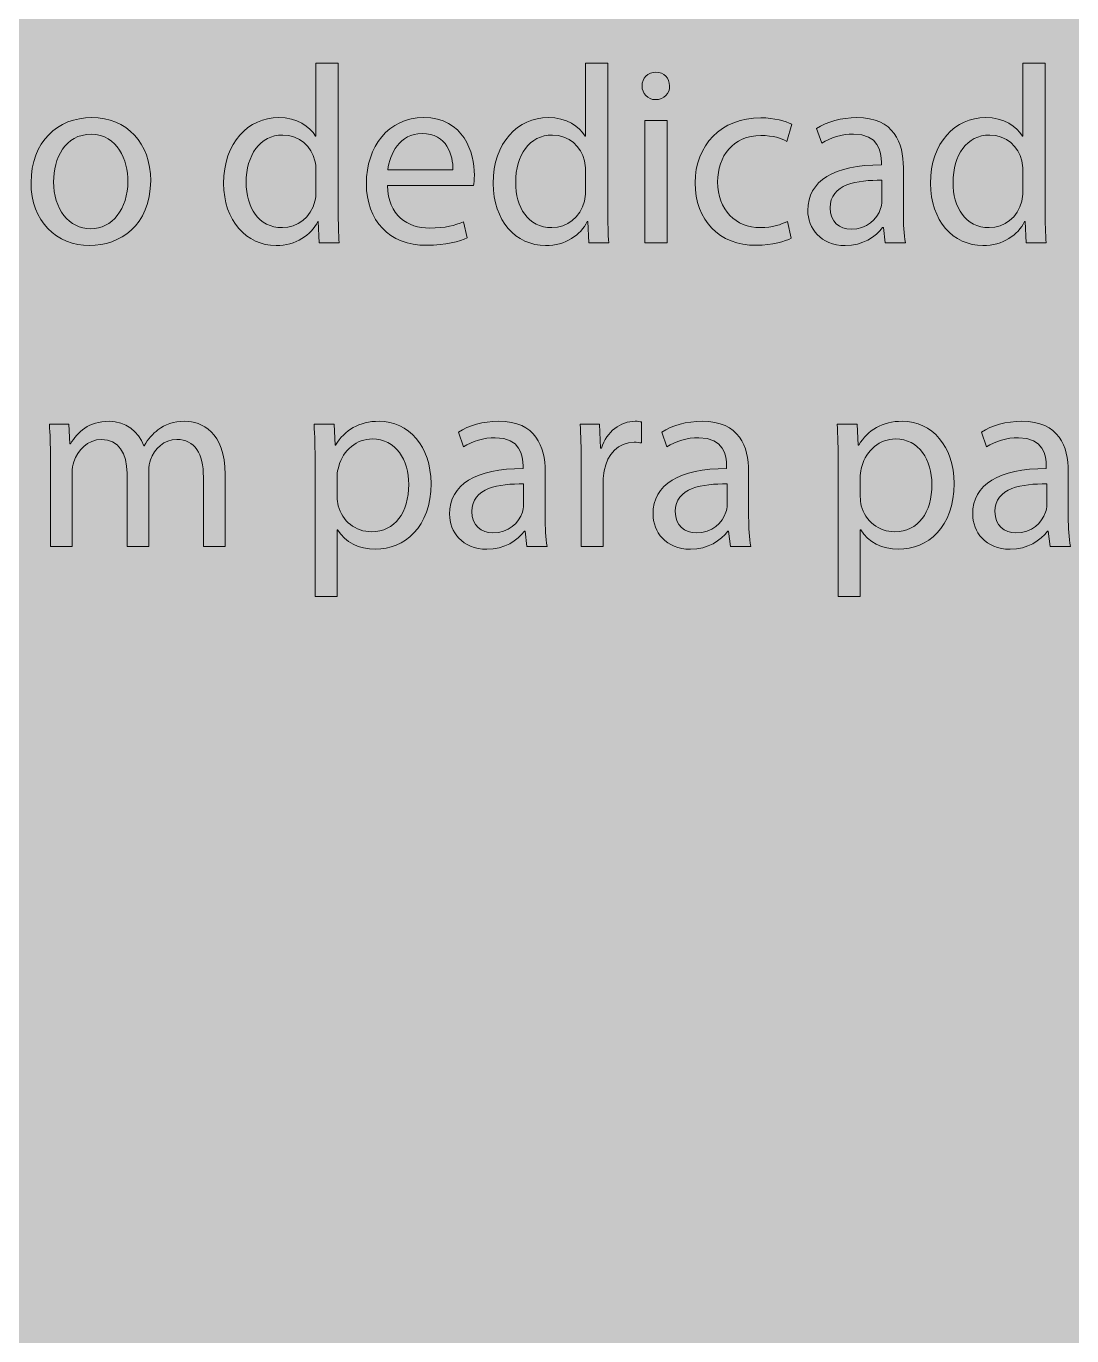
# Model space of a CAD drawing. Header units: inches. Extents: x -507 to 1392, y -754 to 68.
# Drawn here: x 440.6 to 490.2, y -263.3 to -201.2 of the extents above; entities that cross this region are included whole.
import ezdxf

# ---------------------------------------------------------------- set-up
doc = ezdxf.new("R2010")
doc.units = ezdxf.units.IN
doc.header["$MEASUREMENT"] = 0
doc.layers.add('Front', color=7, linetype='Continuous')
picture_1 = doc.add_image_def('image1.png', size_in_pixel=(3301, 2181))

# ---------------------------------------------------------------- blocks, each defined once
blk = doc.blocks.new('block 3')
at = {"layer": 'Front', "true_color": 0x326699}
h = blk.add_hatch(color=165, dxfattribs=at)
h.dxf.hatch_style = 2
h.paths.add_polyline_path([(-211, -462.1), (-211, 61.249), (581, 61.249), (581, -462.1)])
at = {"layer": 'Front'}
image = blk.add_image(picture_1, insert=(-211, -462.191), size_in_units=(792.24, 523.44), dxfattribs=at)
blk = doc.blocks.new('block 47')
at = {"layer": 'Front', "true_color": 0x231f20}
h = blk.add_hatch(color=250, dxfattribs=at)
h.dxf.hatch_style = 2
edge = h.paths.add_edge_path()
edge.add_spline(control_points=[(455.37, -202.93), (455.37, -202.93), (455.37, -209.946), (455.37, -209.946), (455.37, -210.462), (455.382, -211.049), (455.418, -211.445), (455.418, -211.445), (454.471, -211.445), (454.471, -211.445), (454.471, -211.445), (454.423, -210.438), (454.423, -210.438), (454.423, -210.438), (454.399, -210.438), (454.399, -210.438), (454.075, -211.085), (453.367, -211.577), (452.42, -211.577), (451.017, -211.577), (449.937, -210.39), (449.937, -208.627), (449.925, -206.696), (451.125, -205.509), (452.54, -205.509), (453.427, -205.509), (454.027, -205.928), (454.291, -206.396), (454.291, -206.396), (454.315, -206.396), (454.315, -206.396), (454.315, -206.396), (454.315, -202.93), (454.315, -202.93), (454.315, -202.93), (455.37, -202.93), (455.37, -202.93)], knot_values=[0, 0, 0, 0, 1, 1, 1, 2, 2, 2, 3, 3, 3, 4, 4, 4, 5, 5, 5, 6, 6, 6, 7, 7, 7, 8, 8, 8, 9, 9, 9, 10, 10, 10, 11, 11, 11, 12, 12, 12, 12], degree=3, periodic=1)
edge = h.paths.add_edge_path()
edge.add_spline(control_points=[(454.315, -208.003), (454.315, -207.871), (454.303, -207.691), (454.267, -207.56), (454.111, -206.888), (453.535, -206.336), (452.744, -206.336), (451.652, -206.336), (451.004, -207.295), (451.004, -208.579), (451.004, -209.754), (451.58, -210.726), (452.72, -210.726), (453.427, -210.726), (454.075, -210.258), (454.267, -209.466), (454.303, -209.322), (454.315, -209.179), (454.315, -209.011), (454.315, -209.011), (454.315, -208.003), (454.315, -208.003)], knot_values=[0, 0, 0, 0, 1, 1, 1, 2, 2, 2, 3, 3, 3, 4, 4, 4, 5, 5, 5, 6, 6, 6, 7, 7, 7, 7], degree=3, periodic=1)
h = blk.add_hatch(color=250, dxfattribs=at)
h.dxf.hatch_style = 2
edge = h.paths.add_edge_path()
edge.add_spline(control_points=[(468.15, -202.93), (468.15, -202.93), (468.15, -209.946), (468.15, -209.946), (468.15, -210.462), (468.162, -211.049), (468.198, -211.445), (468.198, -211.445), (467.25, -211.445), (467.25, -211.445), (467.25, -211.445), (467.203, -210.438), (467.203, -210.438), (467.203, -210.438), (467.179, -210.438), (467.179, -210.438), (466.854, -211.085), (466.147, -211.577), (465.2, -211.577), (463.796, -211.577), (462.717, -210.39), (462.717, -208.627), (462.705, -206.696), (463.904, -205.509), (465.319, -205.509), (466.207, -205.509), (466.807, -205.928), (467.071, -206.396), (467.071, -206.396), (467.095, -206.396), (467.095, -206.396), (467.095, -206.396), (467.095, -202.93), (467.095, -202.93), (467.095, -202.93), (468.15, -202.93), (468.15, -202.93)], knot_values=[0, 0, 0, 0, 1, 1, 1, 2, 2, 2, 3, 3, 3, 4, 4, 4, 5, 5, 5, 6, 6, 6, 7, 7, 7, 8, 8, 8, 9, 9, 9, 10, 10, 10, 11, 11, 11, 12, 12, 12, 12], degree=3, periodic=1)
edge = h.paths.add_edge_path()
edge.add_spline(control_points=[(467.095, -208.003), (467.095, -207.871), (467.083, -207.691), (467.046, -207.56), (466.891, -206.888), (466.315, -206.336), (465.523, -206.336), (464.432, -206.336), (463.784, -207.295), (463.784, -208.579), (463.784, -209.754), (464.36, -210.726), (465.5, -210.726), (466.207, -210.726), (466.854, -210.258), (467.046, -209.466), (467.083, -209.322), (467.095, -209.179), (467.095, -209.011), (467.095, -209.011), (467.095, -208.003), (467.095, -208.003)], knot_values=[0, 0, 0, 0, 1, 1, 1, 2, 2, 2, 3, 3, 3, 4, 4, 4, 5, 5, 5, 6, 6, 6, 7, 7, 7, 7], degree=3, periodic=1)
h = blk.add_hatch(color=250, dxfattribs=at)
h.dxf.hatch_style = 2
edge = h.paths.add_edge_path()
edge.add_spline(control_points=[(488.886, -202.93), (488.886, -202.93), (488.886, -209.946), (488.886, -209.946), (488.886, -210.462), (488.898, -211.049), (488.934, -211.445), (488.934, -211.445), (487.986, -211.445), (487.986, -211.445), (487.986, -211.445), (487.938, -210.438), (487.938, -210.438), (487.938, -210.438), (487.915, -210.438), (487.915, -210.438), (487.59, -211.085), (486.883, -211.577), (485.936, -211.577), (484.532, -211.577), (483.453, -210.39), (483.453, -208.627), (483.441, -206.696), (484.64, -205.509), (486.055, -205.509), (486.943, -205.509), (487.542, -205.928), (487.807, -206.396), (487.807, -206.396), (487.831, -206.396), (487.831, -206.396), (487.831, -206.396), (487.831, -202.93), (487.831, -202.93), (487.831, -202.93), (488.886, -202.93), (488.886, -202.93)], knot_values=[0, 0, 0, 0, 1, 1, 1, 2, 2, 2, 3, 3, 3, 4, 4, 4, 5, 5, 5, 6, 6, 6, 7, 7, 7, 8, 8, 8, 9, 9, 9, 10, 10, 10, 11, 11, 11, 12, 12, 12, 12], degree=3, periodic=1)
edge = h.paths.add_edge_path()
edge.add_spline(control_points=[(487.831, -208.003), (487.831, -207.871), (487.818, -207.691), (487.782, -207.56), (487.626, -206.888), (487.051, -206.336), (486.259, -206.336), (485.168, -206.336), (484.52, -207.295), (484.52, -208.579), (484.52, -209.754), (485.096, -210.726), (486.235, -210.726), (486.943, -210.726), (487.59, -210.258), (487.782, -209.466), (487.818, -209.322), (487.831, -209.179), (487.831, -209.011), (487.831, -209.011), (487.831, -208.003), (487.831, -208.003)], knot_values=[0, 0, 0, 0, 1, 1, 1, 2, 2, 2, 3, 3, 3, 4, 4, 4, 5, 5, 5, 6, 6, 6, 7, 7, 7, 7], degree=3, periodic=1)
h = blk.add_hatch(color=250, dxfattribs=at)
h.dxf.hatch_style = 2
edge = h.paths.add_edge_path()
edge.add_spline(control_points=[(471.08, -204.009), (471.092, -204.369), (470.828, -204.657), (470.409, -204.657), (470.037, -204.657), (469.773, -204.369), (469.773, -204.009), (469.773, -203.638), (470.049, -203.35), (470.433, -203.35), (470.828, -203.35), (471.08, -203.638), (471.08, -204.009)], knot_values=[0, 0, 0, 0, 1, 1, 1, 2, 2, 2, 3, 3, 3, 4, 4, 4, 4], degree=3, periodic=1)
h.paths.add_polyline_path([(469.905, -211.445), (469.905, -205.641), (470.96, -205.641), (470.96, -211.445)])
h = blk.add_hatch(color=250, dxfattribs=at)
h.dxf.hatch_style = 2
edge = h.paths.add_edge_path()
edge.add_spline(control_points=[(446.478, -208.495), (446.478, -210.642), (444.991, -211.577), (443.588, -211.577), (442.017, -211.577), (440.805, -210.426), (440.805, -208.591), (440.805, -206.648), (442.077, -205.509), (443.684, -205.509), (445.351, -205.509), (446.478, -206.72), (446.478, -208.495)], knot_values=[0, 0, 0, 0, 1, 1, 1, 2, 2, 2, 3, 3, 3, 4, 4, 4, 4], degree=3, periodic=1)
edge = h.paths.add_edge_path()
edge.add_spline(control_points=[(441.873, -208.555), (441.873, -209.826), (442.604, -210.786), (443.636, -210.786), (444.643, -210.786), (445.399, -209.838), (445.399, -208.531), (445.399, -207.547), (444.907, -206.3), (443.66, -206.3), (442.413, -206.3), (441.873, -207.452), (441.873, -208.555)], knot_values=[0, 0, 0, 0, 1, 1, 1, 2, 2, 2, 3, 3, 3, 4, 4, 4, 4], degree=3, periodic=1)
h = blk.add_hatch(color=250, dxfattribs=at)
h.dxf.hatch_style = 2
edge = h.paths.add_edge_path()
edge.add_spline(control_points=[(457.712, -208.735), (457.736, -210.162), (458.647, -210.75), (459.703, -210.75), (460.458, -210.75), (460.915, -210.618), (461.31, -210.45), (461.31, -210.45), (461.49, -211.206), (461.49, -211.206), (461.118, -211.374), (460.483, -211.565), (459.559, -211.565), (457.772, -211.565), (456.705, -210.39), (456.705, -208.639), (456.705, -206.888), (457.736, -205.509), (459.427, -205.509), (461.322, -205.509), (461.826, -207.176), (461.826, -208.243), (461.826, -208.459), (461.802, -208.627), (461.79, -208.735), (461.79, -208.735), (457.712, -208.735), (457.712, -208.735)], knot_values=[0, 0, 0, 0, 1, 1, 1, 2, 2, 2, 3, 3, 3, 4, 4, 4, 5, 5, 5, 6, 6, 6, 7, 7, 7, 8, 8, 8, 9, 9, 9, 9], degree=3, periodic=1)
edge = h.paths.add_edge_path()
edge.add_spline(control_points=[(460.807, -207.979), (460.818, -207.308), (460.531, -206.264), (459.343, -206.264), (458.276, -206.264), (457.808, -207.248), (457.724, -207.979), (457.724, -207.979), (460.807, -207.979), (460.807, -207.979)], knot_values=[0, 0, 0, 0, 1, 1, 1, 2, 2, 2, 3, 3, 3, 3], degree=3, periodic=1)
h = blk.add_hatch(color=250, dxfattribs=at)
h.dxf.hatch_style = 2
edge = h.paths.add_edge_path()
edge.add_spline(control_points=[(476.85, -211.229), (476.574, -211.374), (475.963, -211.565), (475.183, -211.565), (473.432, -211.565), (472.292, -210.378), (472.292, -208.603), (472.292, -206.816), (473.516, -205.521), (475.411, -205.521), (476.035, -205.521), (476.586, -205.676), (476.874, -205.82), (476.874, -205.82), (476.634, -206.636), (476.634, -206.636), (476.382, -206.492), (475.987, -206.36), (475.411, -206.36), (474.08, -206.36), (473.36, -207.344), (473.36, -208.555), (473.36, -209.898), (474.224, -210.726), (475.375, -210.726), (475.975, -210.726), (476.371, -210.57), (476.67, -210.438), (476.67, -210.438), (476.85, -211.229), (476.85, -211.229)], knot_values=[0, 0, 0, 0, 1, 1, 1, 2, 2, 2, 3, 3, 3, 4, 4, 4, 5, 5, 5, 6, 6, 6, 7, 7, 7, 8, 8, 8, 9, 9, 9, 10, 10, 10, 10], degree=3, periodic=1)
h = blk.add_hatch(color=250, dxfattribs=at)
h.dxf.hatch_style = 2
edge = h.paths.add_edge_path()
edge.add_spline(control_points=[(481.303, -211.445), (481.303, -211.445), (481.219, -210.714), (481.219, -210.714), (481.219, -210.714), (481.183, -210.714), (481.183, -210.714), (480.859, -211.169), (480.235, -211.577), (479.408, -211.577), (478.232, -211.577), (477.633, -210.75), (477.633, -209.91), (477.633, -208.507), (478.88, -207.739), (481.123, -207.751), (481.123, -207.751), (481.123, -207.631), (481.123, -207.631), (481.123, -207.152), (480.991, -206.288), (479.804, -206.288), (479.264, -206.288), (478.7, -206.456), (478.292, -206.72), (478.292, -206.72), (478.052, -206.024), (478.052, -206.024), (478.532, -205.712), (479.228, -205.509), (479.959, -205.509), (481.734, -205.509), (482.166, -206.72), (482.166, -207.883), (482.166, -207.883), (482.166, -210.054), (482.166, -210.054), (482.166, -210.558), (482.19, -211.049), (482.262, -211.445), (482.262, -211.445), (481.303, -211.445), (481.303, -211.445)], knot_values=[0, 0, 0, 0, 1, 1, 1, 2, 2, 2, 3, 3, 3, 4, 4, 4, 5, 5, 5, 6, 6, 6, 7, 7, 7, 8, 8, 8, 9, 9, 9, 10, 10, 10, 11, 11, 11, 12, 12, 12, 13, 13, 13, 14, 14, 14, 14], degree=3, periodic=1)
edge = h.paths.add_edge_path()
edge.add_spline(control_points=[(481.146, -208.483), (479.995, -208.459), (478.688, -208.663), (478.688, -209.79), (478.688, -210.474), (479.144, -210.798), (479.684, -210.798), (480.439, -210.798), (480.919, -210.318), (481.087, -209.826), (481.123, -209.718), (481.146, -209.598), (481.146, -209.49), (481.146, -209.49), (481.146, -208.483), (481.146, -208.483)], knot_values=[0, 0, 0, 0, 1, 1, 1, 2, 2, 2, 3, 3, 3, 4, 4, 4, 5, 5, 5, 5], degree=3, periodic=1)
h = blk.add_hatch(color=250, dxfattribs=at)
h.dxf.hatch_style = 2
edge = h.paths.add_edge_path()
edge.add_spline(control_points=[(441.723, -221.611), (441.723, -221.012), (441.711, -220.52), (441.675, -220.041), (441.675, -220.041), (442.599, -220.041), (442.599, -220.041), (442.599, -220.041), (442.646, -220.976), (442.646, -220.976), (442.646, -220.976), (442.683, -220.976), (442.683, -220.976), (443.006, -220.424), (443.546, -219.909), (444.506, -219.909), (445.297, -219.909), (445.897, -220.388), (446.149, -221.072), (446.149, -221.072), (446.173, -221.072), (446.173, -221.072), (446.353, -220.748), (446.581, -220.496), (446.82, -220.316), (447.168, -220.052), (447.552, -219.909), (448.104, -219.909), (448.871, -219.909), (450.011, -220.412), (450.011, -222.427), (450.011, -222.427), (450.011, -225.845), (450.011, -225.845), (450.011, -225.845), (448.979, -225.845), (448.979, -225.845), (448.979, -225.845), (448.979, -222.559), (448.979, -222.559), (448.979, -221.444), (448.571, -220.772), (447.72, -220.772), (447.12, -220.772), (446.652, -221.216), (446.473, -221.731), (446.425, -221.875), (446.389, -222.067), (446.389, -222.259), (446.389, -222.259), (446.389, -225.845), (446.389, -225.845), (446.389, -225.845), (445.357, -225.845), (445.357, -225.845), (445.357, -225.845), (445.357, -222.367), (445.357, -222.367), (445.357, -221.444), (444.949, -220.772), (444.146, -220.772), (443.486, -220.772), (443.006, -221.3), (442.838, -221.828), (442.779, -221.983), (442.754, -222.163), (442.754, -222.343), (442.754, -222.343), (442.754, -225.845), (442.754, -225.845), (442.754, -225.845), (441.723, -225.845), (441.723, -225.845), (441.723, -225.845), (441.723, -221.611), (441.723, -221.611)], knot_values=[0, 0, 0, 0, 1, 1, 1, 2, 2, 2, 3, 3, 3, 4, 4, 4, 5, 5, 5, 6, 6, 6, 7, 7, 7, 8, 8, 8, 9, 9, 9, 10, 10, 10, 11, 11, 11, 12, 12, 12, 13, 13, 13, 14, 14, 14, 15, 15, 15, 16, 16, 16, 17, 17, 17, 18, 18, 18, 19, 19, 19, 20, 20, 20, 21, 21, 21, 22, 22, 22, 23, 23, 23, 24, 24, 24, 25, 25, 25, 25], degree=3, periodic=1)
h = blk.add_hatch(color=250, dxfattribs=at)
h.dxf.hatch_style = 2
edge = h.paths.add_edge_path()
edge.add_spline(control_points=[(454.275, -221.936), (454.275, -221.192), (454.251, -220.592), (454.228, -220.041), (454.228, -220.041), (455.175, -220.041), (455.175, -220.041), (455.175, -220.041), (455.223, -221.036), (455.223, -221.036), (455.223, -221.036), (455.247, -221.036), (455.247, -221.036), (455.679, -220.328), (456.362, -219.909), (457.31, -219.909), (458.713, -219.909), (459.769, -221.096), (459.769, -222.859), (459.769, -224.946), (458.497, -225.977), (457.13, -225.977), (456.362, -225.977), (455.69, -225.641), (455.343, -225.065), (455.343, -225.065), (455.319, -225.065), (455.319, -225.065), (455.319, -225.065), (455.319, -228.22), (455.319, -228.22), (455.319, -228.22), (454.275, -228.22), (454.275, -228.22), (454.275, -228.22), (454.275, -221.936), (454.275, -221.936)], knot_values=[0, 0, 0, 0, 1, 1, 1, 2, 2, 2, 3, 3, 3, 4, 4, 4, 5, 5, 5, 6, 6, 6, 7, 7, 7, 8, 8, 8, 9, 9, 9, 10, 10, 10, 11, 11, 11, 12, 12, 12, 12], degree=3, periodic=1)
edge = h.paths.add_edge_path()
edge.add_spline(control_points=[(455.319, -223.482), (455.319, -223.639), (455.343, -223.782), (455.367, -223.914), (455.559, -224.646), (456.194, -225.149), (456.95, -225.149), (458.065, -225.149), (458.713, -224.238), (458.713, -222.907), (458.713, -221.744), (458.102, -220.748), (456.986, -220.748), (456.266, -220.748), (455.595, -221.264), (455.391, -222.055), (455.355, -222.187), (455.319, -222.343), (455.319, -222.487), (455.319, -222.487), (455.319, -223.482), (455.319, -223.482)], knot_values=[0, 0, 0, 0, 1, 1, 1, 2, 2, 2, 3, 3, 3, 4, 4, 4, 5, 5, 5, 6, 6, 6, 7, 7, 7, 7], degree=3, periodic=1)
h = blk.add_hatch(color=250, dxfattribs=at)
h.dxf.hatch_style = 2
edge = h.paths.add_edge_path()
edge.add_spline(control_points=[(464.317, -225.845), (464.317, -225.845), (464.233, -225.114), (464.233, -225.114), (464.233, -225.114), (464.197, -225.114), (464.197, -225.114), (463.874, -225.569), (463.25, -225.977), (462.422, -225.977), (461.247, -225.977), (460.647, -225.149), (460.647, -224.31), (460.647, -222.907), (461.895, -222.139), (464.137, -222.151), (464.137, -222.151), (464.137, -222.031), (464.137, -222.031), (464.137, -221.552), (464.005, -220.688), (462.818, -220.688), (462.278, -220.688), (461.715, -220.856), (461.307, -221.12), (461.307, -221.12), (461.067, -220.424), (461.067, -220.424), (461.547, -220.112), (462.242, -219.909), (462.974, -219.909), (464.749, -219.909), (465.181, -221.12), (465.181, -222.283), (465.181, -222.283), (465.181, -224.454), (465.181, -224.454), (465.181, -224.958), (465.205, -225.449), (465.277, -225.845), (465.277, -225.845), (464.317, -225.845), (464.317, -225.845)], knot_values=[0, 0, 0, 0, 1, 1, 1, 2, 2, 2, 3, 3, 3, 4, 4, 4, 5, 5, 5, 6, 6, 6, 7, 7, 7, 8, 8, 8, 9, 9, 9, 10, 10, 10, 11, 11, 11, 12, 12, 12, 13, 13, 13, 14, 14, 14, 14], degree=3, periodic=1)
edge = h.paths.add_edge_path()
edge.add_spline(control_points=[(464.161, -222.883), (463.01, -222.859), (461.703, -223.062), (461.703, -224.19), (461.703, -224.874), (462.159, -225.198), (462.698, -225.198), (463.454, -225.198), (463.934, -224.718), (464.102, -224.226), (464.137, -224.118), (464.161, -223.998), (464.161, -223.89), (464.161, -223.89), (464.161, -222.883), (464.161, -222.883)], knot_values=[0, 0, 0, 0, 1, 1, 1, 2, 2, 2, 3, 3, 3, 4, 4, 4, 5, 5, 5, 5], degree=3, periodic=1)
h = blk.add_hatch(color=250, dxfattribs=at)
h.dxf.hatch_style = 2
edge = h.paths.add_edge_path()
edge.add_spline(control_points=[(466.887, -221.852), (466.887, -221.168), (466.875, -220.58), (466.839, -220.041), (466.839, -220.041), (467.763, -220.041), (467.763, -220.041), (467.763, -220.041), (467.799, -221.18), (467.799, -221.18), (467.799, -221.18), (467.847, -221.18), (467.847, -221.18), (468.11, -220.4), (468.746, -219.909), (469.454, -219.909), (469.574, -219.909), (469.658, -219.92), (469.754, -219.944), (469.754, -219.944), (469.754, -220.94), (469.754, -220.94), (469.646, -220.916), (469.538, -220.904), (469.394, -220.904), (468.65, -220.904), (468.123, -221.468), (467.979, -222.259), (467.955, -222.403), (467.931, -222.571), (467.931, -222.751), (467.931, -222.751), (467.931, -225.845), (467.931, -225.845), (467.931, -225.845), (466.887, -225.845), (466.887, -225.845), (466.887, -225.845), (466.887, -221.852), (466.887, -221.852)], knot_values=[0, 0, 0, 0, 1, 1, 1, 2, 2, 2, 3, 3, 3, 4, 4, 4, 5, 5, 5, 6, 6, 6, 7, 7, 7, 8, 8, 8, 9, 9, 9, 10, 10, 10, 11, 11, 11, 12, 12, 12, 13, 13, 13, 13], degree=3, periodic=1)
h = blk.add_hatch(color=250, dxfattribs=at)
h.dxf.hatch_style = 2
edge = h.paths.add_edge_path()
edge.add_spline(control_points=[(473.965, -225.845), (473.965, -225.845), (473.881, -225.114), (473.881, -225.114), (473.881, -225.114), (473.845, -225.114), (473.845, -225.114), (473.521, -225.569), (472.898, -225.977), (472.07, -225.977), (470.895, -225.977), (470.295, -225.149), (470.295, -224.31), (470.295, -222.907), (471.542, -222.139), (473.785, -222.151), (473.785, -222.151), (473.785, -222.031), (473.785, -222.031), (473.785, -221.552), (473.653, -220.688), (472.466, -220.688), (471.926, -220.688), (471.363, -220.856), (470.955, -221.12), (470.955, -221.12), (470.715, -220.424), (470.715, -220.424), (471.195, -220.112), (471.891, -219.909), (472.622, -219.909), (474.397, -219.909), (474.829, -221.12), (474.829, -222.283), (474.829, -222.283), (474.829, -224.454), (474.829, -224.454), (474.829, -224.958), (474.853, -225.449), (474.925, -225.845), (474.925, -225.845), (473.965, -225.845), (473.965, -225.845)], knot_values=[0, 0, 0, 0, 1, 1, 1, 2, 2, 2, 3, 3, 3, 4, 4, 4, 5, 5, 5, 6, 6, 6, 7, 7, 7, 8, 8, 8, 9, 9, 9, 10, 10, 10, 11, 11, 11, 12, 12, 12, 13, 13, 13, 14, 14, 14, 14], degree=3, periodic=1)
edge = h.paths.add_edge_path()
edge.add_spline(control_points=[(473.81, -222.883), (472.658, -222.859), (471.351, -223.062), (471.351, -224.19), (471.351, -224.874), (471.807, -225.198), (472.346, -225.198), (473.102, -225.198), (473.582, -224.718), (473.75, -224.226), (473.785, -224.118), (473.81, -223.998), (473.81, -223.89), (473.81, -223.89), (473.81, -222.883), (473.81, -222.883)], knot_values=[0, 0, 0, 0, 1, 1, 1, 2, 2, 2, 3, 3, 3, 4, 4, 4, 5, 5, 5, 5], degree=3, periodic=1)
h = blk.add_hatch(color=250, dxfattribs=at)
h.dxf.hatch_style = 2
edge = h.paths.add_edge_path()
edge.add_spline(control_points=[(479.079, -221.936), (479.079, -221.192), (479.055, -220.592), (479.031, -220.041), (479.031, -220.041), (479.979, -220.041), (479.979, -220.041), (479.979, -220.041), (480.026, -221.036), (480.026, -221.036), (480.026, -221.036), (480.051, -221.036), (480.051, -221.036), (480.482, -220.328), (481.166, -219.909), (482.113, -219.909), (483.517, -219.909), (484.572, -221.096), (484.572, -222.859), (484.572, -224.946), (483.301, -225.977), (481.934, -225.977), (481.166, -225.977), (480.494, -225.641), (480.146, -225.065), (480.146, -225.065), (480.123, -225.065), (480.123, -225.065), (480.123, -225.065), (480.123, -228.22), (480.123, -228.22), (480.123, -228.22), (479.079, -228.22), (479.079, -228.22), (479.079, -228.22), (479.079, -221.936), (479.079, -221.936)], knot_values=[0, 0, 0, 0, 1, 1, 1, 2, 2, 2, 3, 3, 3, 4, 4, 4, 5, 5, 5, 6, 6, 6, 7, 7, 7, 8, 8, 8, 9, 9, 9, 10, 10, 10, 11, 11, 11, 12, 12, 12, 12], degree=3, periodic=1)
edge = h.paths.add_edge_path()
edge.add_spline(control_points=[(480.123, -223.482), (480.123, -223.639), (480.146, -223.782), (480.17, -223.914), (480.362, -224.646), (480.998, -225.149), (481.754, -225.149), (482.869, -225.149), (483.517, -224.238), (483.517, -222.907), (483.517, -221.744), (482.905, -220.748), (481.79, -220.748), (481.07, -220.748), (480.398, -221.264), (480.194, -222.055), (480.159, -222.187), (480.123, -222.343), (480.123, -222.487), (480.123, -222.487), (480.123, -223.482), (480.123, -223.482)], knot_values=[0, 0, 0, 0, 1, 1, 1, 2, 2, 2, 3, 3, 3, 4, 4, 4, 5, 5, 5, 6, 6, 6, 7, 7, 7, 7], degree=3, periodic=1)
h = blk.add_hatch(color=250, dxfattribs=at)
h.dxf.hatch_style = 2
edge = h.paths.add_edge_path()
edge.add_spline(control_points=[(489.121, -225.845), (489.121, -225.845), (489.037, -225.114), (489.037, -225.114), (489.037, -225.114), (489.001, -225.114), (489.001, -225.114), (488.677, -225.569), (488.054, -225.977), (487.226, -225.977), (486.051, -225.977), (485.451, -225.149), (485.451, -224.31), (485.451, -222.907), (486.698, -222.139), (488.941, -222.151), (488.941, -222.151), (488.941, -222.031), (488.941, -222.031), (488.941, -221.552), (488.809, -220.688), (487.622, -220.688), (487.082, -220.688), (486.519, -220.856), (486.111, -221.12), (486.111, -221.12), (485.871, -220.424), (485.871, -220.424), (486.351, -220.112), (487.046, -219.909), (487.778, -219.909), (489.553, -219.909), (489.984, -221.12), (489.984, -222.283), (489.984, -222.283), (489.984, -224.454), (489.984, -224.454), (489.984, -224.958), (490.008, -225.449), (490.081, -225.845), (490.081, -225.845), (489.121, -225.845), (489.121, -225.845)], knot_values=[0, 0, 0, 0, 1, 1, 1, 2, 2, 2, 3, 3, 3, 4, 4, 4, 5, 5, 5, 6, 6, 6, 7, 7, 7, 8, 8, 8, 9, 9, 9, 10, 10, 10, 11, 11, 11, 12, 12, 12, 13, 13, 13, 14, 14, 14, 14], degree=3, periodic=1)
edge = h.paths.add_edge_path()
edge.add_spline(control_points=[(488.965, -222.883), (487.813, -222.859), (486.506, -223.062), (486.506, -224.19), (486.506, -224.874), (486.962, -225.198), (487.502, -225.198), (488.257, -225.198), (488.737, -224.718), (488.905, -224.226), (488.941, -224.118), (488.965, -223.998), (488.965, -223.89), (488.965, -223.89), (488.965, -222.883), (488.965, -222.883)], knot_values=[0, 0, 0, 0, 1, 1, 1, 2, 2, 2, 3, 3, 3, 4, 4, 4, 5, 5, 5, 5], degree=3, periodic=1)
at = {"layer": 'Front', "lineweight": 0}
blk.add_lwpolyline([(469.905, -211.445), (469.905, -205.641), (470.96, -205.641), (470.96, -211.445), (469.905, -211.445)], dxfattribs=at)
for points, knots in [([(455.37, -202.93), (455.37, -202.93), (455.37, -209.946), (455.37, -209.946), (455.37, -210.462), (455.382, -211.049), (455.418, -211.445), (455.418, -211.445), (454.471, -211.445), (454.471, -211.445), (454.471, -211.445), (454.423, -210.438), (454.423, -210.438), (454.423, -210.438), (454.399, -210.438), (454.399, -210.438), (454.075, -211.085), (453.367, -211.577), (452.42, -211.577), (451.017, -211.577), (449.937, -210.39), (449.937, -208.627), (449.925, -206.696), (451.125, -205.509), (452.54, -205.509), (453.427, -205.509), (454.027, -205.928), (454.291, -206.396), (454.291, -206.396), (454.315, -206.396), (454.315, -206.396), (454.315, -206.396), (454.315, -202.93), (454.315, -202.93), (454.315, -202.93), (455.37, -202.93), (455.37, -202.93)], [0, 0, 0, 0, 1, 1, 1, 2, 2, 2, 3, 3, 3, 4, 4, 4, 5, 5, 5, 6, 6, 6, 7, 7, 7, 8, 8, 8, 9, 9, 9, 10, 10, 10, 11, 11, 11, 12, 12, 12, 12]), ([(468.15, -202.93), (468.15, -202.93), (468.15, -209.946), (468.15, -209.946), (468.15, -210.462), (468.162, -211.049), (468.198, -211.445), (468.198, -211.445), (467.25, -211.445), (467.25, -211.445), (467.25, -211.445), (467.203, -210.438), (467.203, -210.438), (467.203, -210.438), (467.179, -210.438), (467.179, -210.438), (466.854, -211.085), (466.147, -211.577), (465.2, -211.577), (463.796, -211.577), (462.717, -210.39), (462.717, -208.627), (462.705, -206.696), (463.904, -205.509), (465.319, -205.509), (466.207, -205.509), (466.807, -205.928), (467.071, -206.396), (467.071, -206.396), (467.095, -206.396), (467.095, -206.396), (467.095, -206.396), (467.095, -202.93), (467.095, -202.93), (467.095, -202.93), (468.15, -202.93), (468.15, -202.93)], [0, 0, 0, 0, 1, 1, 1, 2, 2, 2, 3, 3, 3, 4, 4, 4, 5, 5, 5, 6, 6, 6, 7, 7, 7, 8, 8, 8, 9, 9, 9, 10, 10, 10, 11, 11, 11, 12, 12, 12, 12]), ([(488.886, -202.93), (488.886, -202.93), (488.886, -209.946), (488.886, -209.946), (488.886, -210.462), (488.898, -211.049), (488.934, -211.445), (488.934, -211.445), (487.986, -211.445), (487.986, -211.445), (487.986, -211.445), (487.938, -210.438), (487.938, -210.438), (487.938, -210.438), (487.915, -210.438), (487.915, -210.438), (487.59, -211.085), (486.883, -211.577), (485.936, -211.577), (484.532, -211.577), (483.453, -210.39), (483.453, -208.627), (483.441, -206.696), (484.64, -205.509), (486.055, -205.509), (486.943, -205.509), (487.542, -205.928), (487.807, -206.396), (487.807, -206.396), (487.831, -206.396), (487.831, -206.396), (487.831, -206.396), (487.831, -202.93), (487.831, -202.93), (487.831, -202.93), (488.886, -202.93), (488.886, -202.93)], [0, 0, 0, 0, 1, 1, 1, 2, 2, 2, 3, 3, 3, 4, 4, 4, 5, 5, 5, 6, 6, 6, 7, 7, 7, 8, 8, 8, 9, 9, 9, 10, 10, 10, 11, 11, 11, 12, 12, 12, 12]), ([(471.08, -204.009), (471.092, -204.369), (470.828, -204.657), (470.409, -204.657), (470.037, -204.657), (469.773, -204.369), (469.773, -204.009), (469.773, -203.638), (470.049, -203.35), (470.433, -203.35), (470.828, -203.35), (471.08, -203.638), (471.08, -204.009)], [0, 0, 0, 0, 1, 1, 1, 2, 2, 2, 3, 3, 3, 4, 4, 4, 4]), ([(446.478, -208.495), (446.478, -210.642), (444.991, -211.577), (443.588, -211.577), (442.017, -211.577), (440.805, -210.426), (440.805, -208.591), (440.805, -206.648), (442.077, -205.509), (443.684, -205.509), (445.351, -205.509), (446.478, -206.72), (446.478, -208.495)], [0, 0, 0, 0, 1, 1, 1, 2, 2, 2, 3, 3, 3, 4, 4, 4, 4]), ([(457.712, -208.735), (457.736, -210.162), (458.647, -210.75), (459.703, -210.75), (460.458, -210.75), (460.915, -210.618), (461.31, -210.45), (461.31, -210.45), (461.49, -211.206), (461.49, -211.206), (461.118, -211.374), (460.483, -211.565), (459.559, -211.565), (457.772, -211.565), (456.705, -210.39), (456.705, -208.639), (456.705, -206.888), (457.736, -205.509), (459.427, -205.509), (461.322, -205.509), (461.826, -207.176), (461.826, -208.243), (461.826, -208.459), (461.802, -208.627), (461.79, -208.735), (461.79, -208.735), (457.712, -208.735), (457.712, -208.735)], [0, 0, 0, 0, 1, 1, 1, 2, 2, 2, 3, 3, 3, 4, 4, 4, 5, 5, 5, 6, 6, 6, 7, 7, 7, 8, 8, 8, 9, 9, 9, 9]), ([(476.85, -211.229), (476.574, -211.374), (475.963, -211.565), (475.183, -211.565), (473.432, -211.565), (472.292, -210.378), (472.292, -208.603), (472.292, -206.816), (473.516, -205.521), (475.411, -205.521), (476.035, -205.521), (476.586, -205.676), (476.874, -205.82), (476.874, -205.82), (476.634, -206.636), (476.634, -206.636), (476.382, -206.492), (475.987, -206.36), (475.411, -206.36), (474.08, -206.36), (473.36, -207.344), (473.36, -208.555), (473.36, -209.898), (474.224, -210.726), (475.375, -210.726), (475.975, -210.726), (476.371, -210.57), (476.67, -210.438), (476.67, -210.438), (476.85, -211.229), (476.85, -211.229)], [0, 0, 0, 0, 1, 1, 1, 2, 2, 2, 3, 3, 3, 4, 4, 4, 5, 5, 5, 6, 6, 6, 7, 7, 7, 8, 8, 8, 9, 9, 9, 10, 10, 10, 10]), ([(481.303, -211.445), (481.303, -211.445), (481.219, -210.714), (481.219, -210.714), (481.219, -210.714), (481.183, -210.714), (481.183, -210.714), (480.859, -211.169), (480.235, -211.577), (479.408, -211.577), (478.232, -211.577), (477.633, -210.75), (477.633, -209.91), (477.633, -208.507), (478.88, -207.739), (481.123, -207.751), (481.123, -207.751), (481.123, -207.631), (481.123, -207.631), (481.123, -207.152), (480.991, -206.288), (479.804, -206.288), (479.264, -206.288), (478.7, -206.456), (478.292, -206.72), (478.292, -206.72), (478.052, -206.024), (478.052, -206.024), (478.532, -205.712), (479.228, -205.509), (479.959, -205.509), (481.734, -205.509), (482.166, -206.72), (482.166, -207.883), (482.166, -207.883), (482.166, -210.054), (482.166, -210.054), (482.166, -210.558), (482.19, -211.049), (482.262, -211.445), (482.262, -211.445), (481.303, -211.445), (481.303, -211.445)], [0, 0, 0, 0, 1, 1, 1, 2, 2, 2, 3, 3, 3, 4, 4, 4, 5, 5, 5, 6, 6, 6, 7, 7, 7, 8, 8, 8, 9, 9, 9, 10, 10, 10, 11, 11, 11, 12, 12, 12, 13, 13, 13, 14, 14, 14, 14]), ([(441.873, -208.555), (441.873, -209.826), (442.604, -210.786), (443.636, -210.786), (444.643, -210.786), (445.399, -209.838), (445.399, -208.531), (445.399, -207.547), (444.907, -206.3), (443.66, -206.3), (442.413, -206.3), (441.873, -207.452), (441.873, -208.555)], [0, 0, 0, 0, 1, 1, 1, 2, 2, 2, 3, 3, 3, 4, 4, 4, 4]), ([(454.315, -208.003), (454.315, -207.871), (454.303, -207.691), (454.267, -207.56), (454.111, -206.888), (453.535, -206.336), (452.744, -206.336), (451.652, -206.336), (451.004, -207.295), (451.004, -208.579), (451.004, -209.754), (451.58, -210.726), (452.72, -210.726), (453.427, -210.726), (454.075, -210.258), (454.267, -209.466), (454.303, -209.322), (454.315, -209.179), (454.315, -209.011), (454.315, -209.011), (454.315, -208.003), (454.315, -208.003)], [0, 0, 0, 0, 1, 1, 1, 2, 2, 2, 3, 3, 3, 4, 4, 4, 5, 5, 5, 6, 6, 6, 7, 7, 7, 7]), ([(460.807, -207.979), (460.818, -207.308), (460.531, -206.264), (459.343, -206.264), (458.276, -206.264), (457.808, -207.248), (457.724, -207.979), (457.724, -207.979), (460.807, -207.979), (460.807, -207.979)], [0, 0, 0, 0, 1, 1, 1, 2, 2, 2, 3, 3, 3, 3]), ([(467.095, -208.003), (467.095, -207.871), (467.083, -207.691), (467.046, -207.56), (466.891, -206.888), (466.315, -206.336), (465.523, -206.336), (464.432, -206.336), (463.784, -207.295), (463.784, -208.579), (463.784, -209.754), (464.36, -210.726), (465.5, -210.726), (466.207, -210.726), (466.854, -210.258), (467.046, -209.466), (467.083, -209.322), (467.095, -209.179), (467.095, -209.011), (467.095, -209.011), (467.095, -208.003), (467.095, -208.003)], [0, 0, 0, 0, 1, 1, 1, 2, 2, 2, 3, 3, 3, 4, 4, 4, 5, 5, 5, 6, 6, 6, 7, 7, 7, 7]), ([(487.831, -208.003), (487.831, -207.871), (487.818, -207.691), (487.782, -207.56), (487.626, -206.888), (487.051, -206.336), (486.259, -206.336), (485.168, -206.336), (484.52, -207.295), (484.52, -208.579), (484.52, -209.754), (485.096, -210.726), (486.235, -210.726), (486.943, -210.726), (487.59, -210.258), (487.782, -209.466), (487.818, -209.322), (487.831, -209.179), (487.831, -209.011), (487.831, -209.011), (487.831, -208.003), (487.831, -208.003)], [0, 0, 0, 0, 1, 1, 1, 2, 2, 2, 3, 3, 3, 4, 4, 4, 5, 5, 5, 6, 6, 6, 7, 7, 7, 7]), ([(481.146, -208.483), (479.995, -208.459), (478.688, -208.663), (478.688, -209.79), (478.688, -210.474), (479.144, -210.798), (479.684, -210.798), (480.439, -210.798), (480.919, -210.318), (481.087, -209.826), (481.123, -209.718), (481.146, -209.598), (481.146, -209.49), (481.146, -209.49), (481.146, -208.483), (481.146, -208.483)], [0, 0, 0, 0, 1, 1, 1, 2, 2, 2, 3, 3, 3, 4, 4, 4, 5, 5, 5, 5]), ([(441.723, -221.611), (441.723, -221.012), (441.711, -220.52), (441.675, -220.041), (441.675, -220.041), (442.599, -220.041), (442.599, -220.041), (442.599, -220.041), (442.646, -220.976), (442.646, -220.976), (442.646, -220.976), (442.683, -220.976), (442.683, -220.976), (443.006, -220.424), (443.546, -219.909), (444.506, -219.909), (445.297, -219.909), (445.897, -220.388), (446.149, -221.072), (446.149, -221.072), (446.173, -221.072), (446.173, -221.072), (446.353, -220.748), (446.581, -220.496), (446.82, -220.316), (447.168, -220.052), (447.552, -219.909), (448.104, -219.909), (448.871, -219.909), (450.011, -220.412), (450.011, -222.427), (450.011, -222.427), (450.011, -225.845), (450.011, -225.845), (450.011, -225.845), (448.979, -225.845), (448.979, -225.845), (448.979, -225.845), (448.979, -222.559), (448.979, -222.559), (448.979, -221.444), (448.571, -220.772), (447.72, -220.772), (447.12, -220.772), (446.652, -221.216), (446.473, -221.731), (446.425, -221.875), (446.389, -222.067), (446.389, -222.259), (446.389, -222.259), (446.389, -225.845), (446.389, -225.845), (446.389, -225.845), (445.357, -225.845), (445.357, -225.845), (445.357, -225.845), (445.357, -222.367), (445.357, -222.367), (445.357, -221.444), (444.949, -220.772), (444.146, -220.772), (443.486, -220.772), (443.006, -221.3), (442.838, -221.828), (442.779, -221.983), (442.754, -222.163), (442.754, -222.343), (442.754, -222.343), (442.754, -225.845), (442.754, -225.845), (442.754, -225.845), (441.723, -225.845), (441.723, -225.845), (441.723, -225.845), (441.723, -221.611), (441.723, -221.611)], [0, 0, 0, 0, 1, 1, 1, 2, 2, 2, 3, 3, 3, 4, 4, 4, 5, 5, 5, 6, 6, 6, 7, 7, 7, 8, 8, 8, 9, 9, 9, 10, 10, 10, 11, 11, 11, 12, 12, 12, 13, 13, 13, 14, 14, 14, 15, 15, 15, 16, 16, 16, 17, 17, 17, 18, 18, 18, 19, 19, 19, 20, 20, 20, 21, 21, 21, 22, 22, 22, 23, 23, 23, 24, 24, 24, 25, 25, 25, 25]), ([(454.275, -221.936), (454.275, -221.192), (454.251, -220.592), (454.228, -220.041), (454.228, -220.041), (455.175, -220.041), (455.175, -220.041), (455.175, -220.041), (455.223, -221.036), (455.223, -221.036), (455.223, -221.036), (455.247, -221.036), (455.247, -221.036), (455.679, -220.328), (456.362, -219.909), (457.31, -219.909), (458.713, -219.909), (459.769, -221.096), (459.769, -222.859), (459.769, -224.946), (458.497, -225.977), (457.13, -225.977), (456.362, -225.977), (455.69, -225.641), (455.343, -225.065), (455.343, -225.065), (455.319, -225.065), (455.319, -225.065), (455.319, -225.065), (455.319, -228.22), (455.319, -228.22), (455.319, -228.22), (454.275, -228.22), (454.275, -228.22), (454.275, -228.22), (454.275, -221.936), (454.275, -221.936)], [0, 0, 0, 0, 1, 1, 1, 2, 2, 2, 3, 3, 3, 4, 4, 4, 5, 5, 5, 6, 6, 6, 7, 7, 7, 8, 8, 8, 9, 9, 9, 10, 10, 10, 11, 11, 11, 12, 12, 12, 12]), ([(464.317, -225.845), (464.317, -225.845), (464.233, -225.114), (464.233, -225.114), (464.233, -225.114), (464.197, -225.114), (464.197, -225.114), (463.874, -225.569), (463.25, -225.977), (462.422, -225.977), (461.247, -225.977), (460.647, -225.149), (460.647, -224.31), (460.647, -222.907), (461.895, -222.139), (464.137, -222.151), (464.137, -222.151), (464.137, -222.031), (464.137, -222.031), (464.137, -221.552), (464.005, -220.688), (462.818, -220.688), (462.278, -220.688), (461.715, -220.856), (461.307, -221.12), (461.307, -221.12), (461.067, -220.424), (461.067, -220.424), (461.547, -220.112), (462.242, -219.909), (462.974, -219.909), (464.749, -219.909), (465.181, -221.12), (465.181, -222.283), (465.181, -222.283), (465.181, -224.454), (465.181, -224.454), (465.181, -224.958), (465.205, -225.449), (465.277, -225.845), (465.277, -225.845), (464.317, -225.845), (464.317, -225.845)], [0, 0, 0, 0, 1, 1, 1, 2, 2, 2, 3, 3, 3, 4, 4, 4, 5, 5, 5, 6, 6, 6, 7, 7, 7, 8, 8, 8, 9, 9, 9, 10, 10, 10, 11, 11, 11, 12, 12, 12, 13, 13, 13, 14, 14, 14, 14]), ([(466.887, -221.852), (466.887, -221.168), (466.875, -220.58), (466.839, -220.041), (466.839, -220.041), (467.763, -220.041), (467.763, -220.041), (467.763, -220.041), (467.799, -221.18), (467.799, -221.18), (467.799, -221.18), (467.847, -221.18), (467.847, -221.18), (468.11, -220.4), (468.746, -219.909), (469.454, -219.909), (469.574, -219.909), (469.658, -219.92), (469.754, -219.944), (469.754, -219.944), (469.754, -220.94), (469.754, -220.94), (469.646, -220.916), (469.538, -220.904), (469.394, -220.904), (468.65, -220.904), (468.123, -221.468), (467.979, -222.259), (467.955, -222.403), (467.931, -222.571), (467.931, -222.751), (467.931, -222.751), (467.931, -225.845), (467.931, -225.845), (467.931, -225.845), (466.887, -225.845), (466.887, -225.845), (466.887, -225.845), (466.887, -221.852), (466.887, -221.852)], [0, 0, 0, 0, 1, 1, 1, 2, 2, 2, 3, 3, 3, 4, 4, 4, 5, 5, 5, 6, 6, 6, 7, 7, 7, 8, 8, 8, 9, 9, 9, 10, 10, 10, 11, 11, 11, 12, 12, 12, 13, 13, 13, 13]), ([(473.965, -225.845), (473.965, -225.845), (473.881, -225.114), (473.881, -225.114), (473.881, -225.114), (473.845, -225.114), (473.845, -225.114), (473.521, -225.569), (472.898, -225.977), (472.07, -225.977), (470.895, -225.977), (470.295, -225.149), (470.295, -224.31), (470.295, -222.907), (471.542, -222.139), (473.785, -222.151), (473.785, -222.151), (473.785, -222.031), (473.785, -222.031), (473.785, -221.552), (473.653, -220.688), (472.466, -220.688), (471.926, -220.688), (471.363, -220.856), (470.955, -221.12), (470.955, -221.12), (470.715, -220.424), (470.715, -220.424), (471.195, -220.112), (471.891, -219.909), (472.622, -219.909), (474.397, -219.909), (474.829, -221.12), (474.829, -222.283), (474.829, -222.283), (474.829, -224.454), (474.829, -224.454), (474.829, -224.958), (474.853, -225.449), (474.925, -225.845), (474.925, -225.845), (473.965, -225.845), (473.965, -225.845)], [0, 0, 0, 0, 1, 1, 1, 2, 2, 2, 3, 3, 3, 4, 4, 4, 5, 5, 5, 6, 6, 6, 7, 7, 7, 8, 8, 8, 9, 9, 9, 10, 10, 10, 11, 11, 11, 12, 12, 12, 13, 13, 13, 14, 14, 14, 14]), ([(479.079, -221.936), (479.079, -221.192), (479.055, -220.592), (479.031, -220.041), (479.031, -220.041), (479.979, -220.041), (479.979, -220.041), (479.979, -220.041), (480.026, -221.036), (480.026, -221.036), (480.026, -221.036), (480.051, -221.036), (480.051, -221.036), (480.482, -220.328), (481.166, -219.909), (482.113, -219.909), (483.517, -219.909), (484.572, -221.096), (484.572, -222.859), (484.572, -224.946), (483.301, -225.977), (481.934, -225.977), (481.166, -225.977), (480.494, -225.641), (480.146, -225.065), (480.146, -225.065), (480.123, -225.065), (480.123, -225.065), (480.123, -225.065), (480.123, -228.22), (480.123, -228.22), (480.123, -228.22), (479.079, -228.22), (479.079, -228.22), (479.079, -228.22), (479.079, -221.936), (479.079, -221.936)], [0, 0, 0, 0, 1, 1, 1, 2, 2, 2, 3, 3, 3, 4, 4, 4, 5, 5, 5, 6, 6, 6, 7, 7, 7, 8, 8, 8, 9, 9, 9, 10, 10, 10, 11, 11, 11, 12, 12, 12, 12]), ([(489.121, -225.845), (489.121, -225.845), (489.037, -225.114), (489.037, -225.114), (489.037, -225.114), (489.001, -225.114), (489.001, -225.114), (488.677, -225.569), (488.054, -225.977), (487.226, -225.977), (486.051, -225.977), (485.451, -225.149), (485.451, -224.31), (485.451, -222.907), (486.698, -222.139), (488.941, -222.151), (488.941, -222.151), (488.941, -222.031), (488.941, -222.031), (488.941, -221.552), (488.809, -220.688), (487.622, -220.688), (487.082, -220.688), (486.519, -220.856), (486.111, -221.12), (486.111, -221.12), (485.871, -220.424), (485.871, -220.424), (486.351, -220.112), (487.046, -219.909), (487.778, -219.909), (489.553, -219.909), (489.984, -221.12), (489.984, -222.283), (489.984, -222.283), (489.984, -224.454), (489.984, -224.454), (489.984, -224.958), (490.008, -225.449), (490.081, -225.845), (490.081, -225.845), (489.121, -225.845), (489.121, -225.845)], [0, 0, 0, 0, 1, 1, 1, 2, 2, 2, 3, 3, 3, 4, 4, 4, 5, 5, 5, 6, 6, 6, 7, 7, 7, 8, 8, 8, 9, 9, 9, 10, 10, 10, 11, 11, 11, 12, 12, 12, 13, 13, 13, 14, 14, 14, 14]), ([(455.319, -223.482), (455.319, -223.639), (455.343, -223.782), (455.367, -223.914), (455.559, -224.646), (456.194, -225.149), (456.95, -225.149), (458.065, -225.149), (458.713, -224.238), (458.713, -222.907), (458.713, -221.744), (458.102, -220.748), (456.986, -220.748), (456.266, -220.748), (455.595, -221.264), (455.391, -222.055), (455.355, -222.187), (455.319, -222.343), (455.319, -222.487), (455.319, -222.487), (455.319, -223.482), (455.319, -223.482)], [0, 0, 0, 0, 1, 1, 1, 2, 2, 2, 3, 3, 3, 4, 4, 4, 5, 5, 5, 6, 6, 6, 7, 7, 7, 7]), ([(480.123, -223.482), (480.123, -223.639), (480.146, -223.782), (480.17, -223.914), (480.362, -224.646), (480.998, -225.149), (481.754, -225.149), (482.869, -225.149), (483.517, -224.238), (483.517, -222.907), (483.517, -221.744), (482.905, -220.748), (481.79, -220.748), (481.07, -220.748), (480.398, -221.264), (480.194, -222.055), (480.159, -222.187), (480.123, -222.343), (480.123, -222.487), (480.123, -222.487), (480.123, -223.482), (480.123, -223.482)], [0, 0, 0, 0, 1, 1, 1, 2, 2, 2, 3, 3, 3, 4, 4, 4, 5, 5, 5, 6, 6, 6, 7, 7, 7, 7]), ([(464.161, -222.883), (463.01, -222.859), (461.703, -223.062), (461.703, -224.19), (461.703, -224.874), (462.159, -225.198), (462.698, -225.198), (463.454, -225.198), (463.934, -224.718), (464.102, -224.226), (464.137, -224.118), (464.161, -223.998), (464.161, -223.89), (464.161, -223.89), (464.161, -222.883), (464.161, -222.883)], [0, 0, 0, 0, 1, 1, 1, 2, 2, 2, 3, 3, 3, 4, 4, 4, 5, 5, 5, 5]), ([(473.81, -222.883), (472.658, -222.859), (471.351, -223.062), (471.351, -224.19), (471.351, -224.874), (471.807, -225.198), (472.346, -225.198), (473.102, -225.198), (473.582, -224.718), (473.75, -224.226), (473.785, -224.118), (473.81, -223.998), (473.81, -223.89), (473.81, -223.89), (473.81, -222.883), (473.81, -222.883)], [0, 0, 0, 0, 1, 1, 1, 2, 2, 2, 3, 3, 3, 4, 4, 4, 5, 5, 5, 5]), ([(488.965, -222.883), (487.813, -222.859), (486.506, -223.062), (486.506, -224.19), (486.506, -224.874), (486.962, -225.198), (487.502, -225.198), (488.257, -225.198), (488.737, -224.718), (488.905, -224.226), (488.941, -224.118), (488.965, -223.998), (488.965, -223.89), (488.965, -223.89), (488.965, -222.883), (488.965, -222.883)], [0, 0, 0, 0, 1, 1, 1, 2, 2, 2, 3, 3, 3, 4, 4, 4, 5, 5, 5, 5])]:
    blk.add_open_spline(points, degree=3, knots=knots, dxfattribs=at)

msp = doc.modelspace()

# ---------------------------------------------------------------- block references
at = {"layer": 'Front'}
for name in ['block 3', 'block 47']:
    msp.add_blockref(name, (0, 0), dxfattribs=at)

doc.saveas('drawing.dxf')
